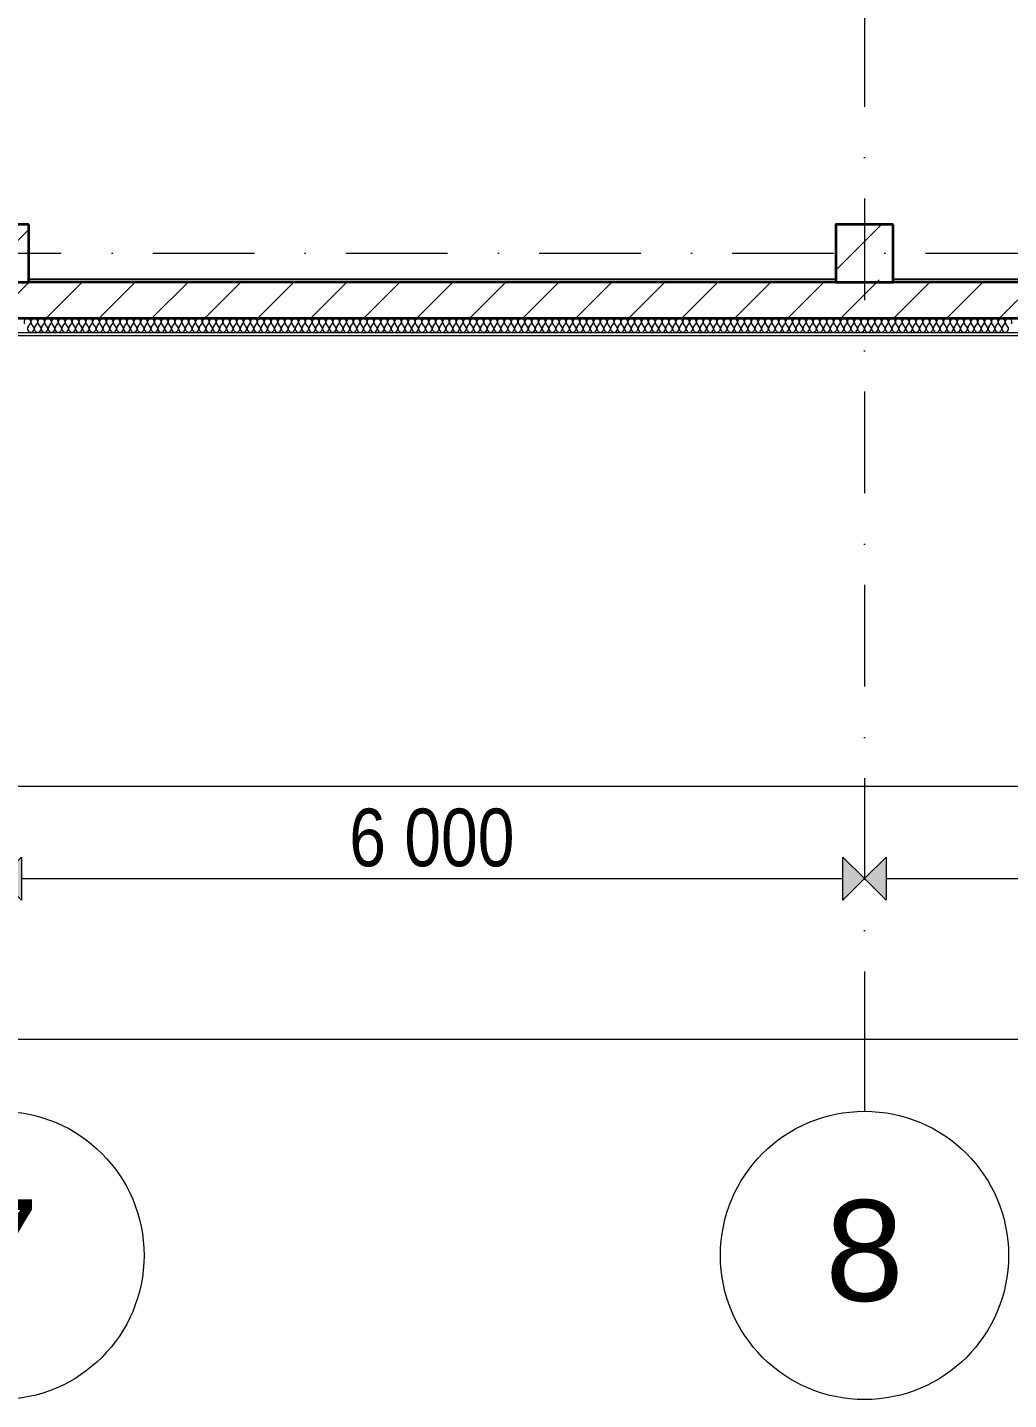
# Model space of a CAD drawing. Header units: millimetres. Extents: x -34838 to 729576, y -214038 to 121482.
# Drawn here: x 554632 to 561442, y -105690 to -96171 of the extents above; entities that cross this region are included whole.
import ezdxf
from ezdxf.enums import TextEntityAlignment as Align

# ---------------------------------------------------------------- set-up
doc = ezdxf.new("R2010")
doc.units = ezdxf.units.MM
doc.header["$MEASUREMENT"] = 0
doc.linetypes.add('Штрихпунктирная', pattern=[1340.555525, 705.555534, -352.777767, 0, -282.222223])
for name, color, linetype, lineweight in [('0_Ном._пера__1', 7, 'Continuous', 13), ('А _ ОСІ КООРДИНАЦІЙНІ.3D_Ном._пера__105', 7, 'Continuous', 13), ('А _ ОСІ КООРДИНАЦІЙНІ.3D_Ном._пера__25', 7, 'Continuous', 0), ('АБ _ 0 _ СТІНИ _ НАВІСНІ .3D_Ном._пера__171', 7, 'Continuous', 13), ('АБ _ 0 _ СТІНИ _ НАВІСНІ .3D_Ном._пера__27', 7, 'Continuous', 35), ('АБ _ 0 _ СТІНИ _ НАВІСНІ .3D_Ном._пера__67', 7, 'Continuous', 15), ('АБ _ 0 _ СТІНИ _ НАВІСНІ .3D_Ном._пера__87', 7, 'Continuous', 13), ('АБ _ 1 _ КОЛОНИ _ КБ.3D_Ном._пера__28', 7, 'Continuous', 35)]:
    doc.layers.add(name, color=color, linetype=linetype, lineweight=lineweight)
for name, color, linetype in [('А _ ОСІ КООРДИНАЦІЙНІ.3D', 7, 'Continuous'), ('АБ _ 0 _ СТІНИ _ НАВІСНІ .3D', 7, 'Continuous'), ('АБ _ 1 _ КОЛОНИ _ КБ.3D', 7, 'Continuous'), ('АП _ ТЕП _ ЗОНИ ПРИМІЩЕНЬ .3D', 7, 'Continuous')]:
    doc.layers.add(name, color=color, linetype=linetype)
doc.styles.add('СГЕНЕРИР_СТИЛЬ_1', font='Arial.ttf')
doc.styles.add('СГЕНЕРИР_СТИЛЬ_5', font='Arial Narrow.ttf')
doc.dimstyles.new('СГЕНЕРИР_СТИЛЬ__7', dxfattribs={"dimtxt": 400, "dimasz": 285, "dimexe": 0.18, "dimexo": 0.0625, "dimgap": 0.09, "dimtad": 1, "dimtih": 1, "dimtoh": 1, "dimdec": 0, "dimzin": 0, "dimdsep": 46, "dimtxsty": 'СГЕНЕРИР_СТИЛЬ_5', "dimblk": 'ARROWHEAD_10', "dimblk1": 'ARROWHEAD_10', "dimblk2": 'ARROWHEAD_10', "dimcen": 0.09, "dimse1": 1, "dimse2": 1, "dimclrd": 7, "dimclre": 7, "dimclrt": 7, "dimazin": 0, "dimtfac": 1, "dimtdec": 4, "dimtmove": 0, "dimatfit": 3, "dimfxl": 1, "dimtolj": 1, "dimtzin": 0, "dimarcsym": 0})
doc.dimstyles.new('СГЕНЕРИР_СТИЛЬ__8', dxfattribs={"dimtxt": 400, "dimasz": 285, "dimexe": 0.18, "dimexo": 0.0625, "dimgap": 0.09, "dimtad": 1, "dimtih": 1, "dimtoh": 1, "dimdec": 0, "dimzin": 0, "dimdsep": 46, "dimtxsty": 'СГЕНЕРИР_СТИЛЬ_5', "dimblk": 'ARROWHEAD_10', "dimblk1": 'ARROWHEAD_10', "dimblk2": 'ARROWHEAD_10', "dimcen": 0.09, "dimse1": 1, "dimse2": 1, "dimclrd": 7, "dimclre": 7, "dimclrt": 7, "dimazin": 0, "dimtfac": 1, "dimtdec": 4, "dimtmove": 2, "dimatfit": 3, "dimfxl": 1, "dimtolj": 1, "dimtzin": 0, "dimarcsym": 0})
pattern_1 = [(45, (518441.76, -97737.7), (-367.6955, 367.6955), []), (45, (518257.9, -97553.85), (-367.6955, 367.6955), [390, -130, 0, -130])]

# ---------------------------------------------------------------- blocks, each defined once
blk = doc.blocks.new('*X344', base_point=(518441.8, -97737.7))
at = {"layer": 'АБ _ 0 _ СТІНИ _ НАВІСНІ .3D_Ном._пера__171', "color": 7, "linetype": 'Continuous', "lineweight": 13}
for p, q in [((554637, -98247.2), (554651.3, -98228.2)), ((554675.1, -98247.2), (554660.8, -98228.2)), ((554684.6, -98247.2), (554698.9, -98228.2)), ((554722.7, -98247.2), (554708.4, -98228.2)), ((554732.2, -98247.2), (554746.5, -98228.2)), ((554770.3, -98247.2), (554756, -98228.2)), ((554779.9, -98247.2), (554794.1, -98228.2)), ((554818, -98247.2), (554803.7, -98228.2)), ((554827.5, -98247.2), (554841.8, -98228.2)), ((554865.6, -98247.2), (554851.3, -98228.2)), ((554875.1, -98247.2), (554889.4, -98228.2)), ((554913.2, -98247.2), (554898.9, -98228.2)), ((554922.7, -98247.2), (554937, -98228.2)), ((554960.8, -98247.2), (554946.5, -98228.2)), ((554970.3, -98247.2), (554984.6, -98228.2)), ((555008.4, -98247.2), (554994.1, -98228.2)), ((555018, -98247.2), (555032.2, -98228.2)), ((555056, -98247.2), (555041.8, -98228.2)), ((555065.6, -98247.2), (555079.9, -98228.2)), ((555103.7, -98247.2), (555089.4, -98228.2)), ((555113.2, -98247.2), (555127.5, -98228.2)), ((555151.3, -98247.2), (555137, -98228.2)), ((555160.8, -98247.2), (555175.1, -98228.2)), ((555198.9, -98247.2), (555184.6, -98228.2)), ((555208.4, -98247.2), (555222.7, -98228.2)), ((555246.5, -98247.2), (555232.2, -98228.2)), ((555256, -98247.2), (555270.3, -98228.2)), ((555294.1, -98247.2), (555279.9, -98228.2)), ((555303.7, -98247.2), (555318, -98228.2)), ((555341.8, -98247.2), (555327.5, -98228.2)), ((555351.3, -98247.2), (555365.6, -98228.2)), ((555389.4, -98247.2), (555375.1, -98228.2)), ((555398.9, -98247.2), (555413.2, -98228.2)), ((555437, -98247.2), (555422.7, -98228.2)), ((555446.5, -98247.2), (555460.8, -98228.2)), ((555484.6, -98247.2), (555470.3, -98228.2)), ((555494.1, -98247.2), (555508.4, -98228.2)), ((555532.2, -98247.2), (555518, -98228.2)), ((555541.8, -98247.2), (555556, -98228.2)), ((555579.9, -98247.2), (555565.6, -98228.2)), ((555589.4, -98247.2), (555603.7, -98228.2)), ((555627.5, -98247.2), (555613.2, -98228.2)), ((555637, -98247.2), (555651.3, -98228.2)), ((555675.1, -98247.2), (555660.8, -98228.2)), ((555684.6, -98247.2), (555698.9, -98228.2)), ((555722.7, -98247.2), (555708.4, -98228.2)), ((555732.2, -98247.2), (555746.5, -98228.2)), ((555770.3, -98247.2), (555756, -98228.2)), ((555779.9, -98247.2), (555794.1, -98228.2)), ((555818, -98247.2), (555803.7, -98228.2)), ((555827.5, -98247.2), (555841.8, -98228.2)), ((555865.6, -98247.2), (555851.3, -98228.2)), ((555875.1, -98247.2), (555889.4, -98228.2)), ((555913.2, -98247.2), (555898.9, -98228.2)), ((555922.7, -98247.2), (555937, -98228.2)), ((555960.8, -98247.2), (555946.5, -98228.2)), ((555970.3, -98247.2), (555984.6, -98228.2)), ((556008.4, -98247.2), (555994.1, -98228.2)), ((556018, -98247.2), (556032.2, -98228.2)), ((556056, -98247.2), (556041.8, -98228.2)), ((556065.6, -98247.2), (556079.9, -98228.2)), ((556103.7, -98247.2), (556089.4, -98228.2)), ((556113.2, -98247.2), (556127.5, -98228.2)), ((556151.3, -98247.2), (556137, -98228.2)), ((556160.8, -98247.2), (556175.1, -98228.2)), ((556198.9, -98247.2), (556184.6, -98228.2)), ((556208.4, -98247.2), (556222.7, -98228.2)), ((556246.5, -98247.2), (556232.2, -98228.2)), ((556256, -98247.2), (556270.3, -98228.2)), ((556294.1, -98247.2), (556279.9, -98228.2)), ((556303.7, -98247.2), (556318, -98228.2)), ((556341.8, -98247.2), (556327.5, -98228.2)), ((556351.3, -98247.2), (556365.6, -98228.2)), ((556389.4, -98247.2), (556375.1, -98228.2)), ((556398.9, -98247.2), (556413.2, -98228.2)), ((556437, -98247.2), (556422.7, -98228.2)), ((556446.5, -98247.2), (556460.8, -98228.2)), ((556484.6, -98247.2), (556470.3, -98228.2)), ((556494.1, -98247.2), (556508.4, -98228.2)), ((556532.2, -98247.2), (556518, -98228.2)), ((556541.8, -98247.2), (556556, -98228.2)), ((556579.9, -98247.2), (556565.6, -98228.2)), ((556589.4, -98247.2), (556603.7, -98228.2)), ((556627.5, -98247.2), (556613.2, -98228.2)), ((556637, -98247.2), (556651.3, -98228.2)), ((556675.1, -98247.2), (556660.8, -98228.2)), ((556684.6, -98247.2), (556698.9, -98228.2)), ((556722.7, -98247.2), (556708.4, -98228.2)), ((556732.2, -98247.2), (556746.5, -98228.2)), ((556770.3, -98247.2), (556756, -98228.2)), ((556779.9, -98247.2), (556794.1, -98228.2)), ((556818, -98247.2), (556803.7, -98228.2)), ((556827.5, -98247.2), (556841.8, -98228.2)), ((556865.6, -98247.2), (556851.3, -98228.2)), ((556875.1, -98247.2), (556889.4, -98228.2)), ((556913.2, -98247.2), (556898.9, -98228.2)), ((556922.7, -98247.2), (556937, -98228.2)), ((556960.8, -98247.2), (556946.5, -98228.2)), ((556970.3, -98247.2), (556984.6, -98228.2)), ((557008.4, -98247.2), (556994.1, -98228.2)), ((557018, -98247.2), (557032.2, -98228.2)), ((557056, -98247.2), (557041.8, -98228.2)), ((557065.6, -98247.2), (557079.9, -98228.2)), ((557103.7, -98247.2), (557089.4, -98228.2)), ((557113.2, -98247.2), (557127.5, -98228.2)), ((557151.3, -98247.2), (557137, -98228.2)), ((557160.8, -98247.2), (557175.1, -98228.2)), ((557198.9, -98247.2), (557184.6, -98228.2)), ((557208.4, -98247.2), (557222.7, -98228.2)), ((557246.5, -98247.2), (557232.2, -98228.2)), ((557256, -98247.2), (557270.3, -98228.2)), ((557294.1, -98247.2), (557279.9, -98228.2)), ((557303.7, -98247.2), (557318, -98228.2)), ((557341.8, -98247.2), (557327.5, -98228.2)), ((557351.3, -98247.2), (557365.6, -98228.2)), ((557389.4, -98247.2), (557375.1, -98228.2)), ((557398.9, -98247.2), (557413.2, -98228.2)), ((557437, -98247.2), (557422.7, -98228.2)), ((557446.5, -98247.2), (557460.8, -98228.2)), ((557484.6, -98247.2), (557470.3, -98228.2)), ((557494.1, -98247.2), (557508.4, -98228.2)), ((557532.2, -98247.2), (557518, -98228.2)), ((557541.8, -98247.2), (557556, -98228.2)), ((557579.9, -98247.2), (557565.6, -98228.2)), ((557589.4, -98247.2), (557603.7, -98228.2)), ((557627.5, -98247.2), (557613.2, -98228.2)), ((557637, -98247.2), (557651.3, -98228.2)), ((557675.1, -98247.2), (557660.8, -98228.2)), ((557684.6, -98247.2), (557698.9, -98228.2)), ((557722.7, -98247.2), (557708.4, -98228.2)), ((557732.2, -98247.2), (557746.5, -98228.2)), ((557770.3, -98247.2), (557756, -98228.2)), ((557779.9, -98247.2), (557794.1, -98228.2)), ((557818, -98247.2), (557803.7, -98228.2)), ((557827.5, -98247.2), (557841.8, -98228.2)), ((557865.6, -98247.2), (557851.3, -98228.2)), ((557875.1, -98247.2), (557889.4, -98228.2)), ((557913.2, -98247.2), (557898.9, -98228.2)), ((557922.7, -98247.2), (557937, -98228.2)), ((557960.8, -98247.2), (557946.5, -98228.2)), ((557970.3, -98247.2), (557984.6, -98228.2)), ((558008.4, -98247.2), (557994.1, -98228.2)), ((558018, -98247.2), (558032.2, -98228.2)), ((558056, -98247.2), (558041.8, -98228.2)), ((558065.6, -98247.2), (558079.9, -98228.2)), ((558103.7, -98247.2), (558089.4, -98228.2)), ((558113.2, -98247.2), (558127.5, -98228.2)), ((558151.3, -98247.2), (558137, -98228.2)), ((558160.8, -98247.2), (558175.1, -98228.2)), ((558198.9, -98247.2), (558184.6, -98228.2)), ((558208.4, -98247.2), (558222.7, -98228.2)), ((558246.5, -98247.2), (558232.2, -98228.2)), ((558256, -98247.2), (558270.3, -98228.2)), ((558294.1, -98247.2), (558279.9, -98228.2)), ((558303.7, -98247.2), (558318, -98228.2)), ((558341.8, -98247.2), (558327.5, -98228.2)), ((558351.3, -98247.2), (558365.6, -98228.2)), ((558389.4, -98247.2), (558375.1, -98228.2)), ((558398.9, -98247.2), (558413.2, -98228.2)), ((558437, -98247.2), (558422.7, -98228.2)), ((558446.5, -98247.2), (558460.8, -98228.2)), ((558484.6, -98247.2), (558470.3, -98228.2)), ((558494.1, -98247.2), (558508.4, -98228.2)), ((558532.2, -98247.2), (558518, -98228.2)), ((558541.8, -98247.2), (558556, -98228.2)), ((558579.9, -98247.2), (558565.6, -98228.2)), ((558589.4, -98247.2), (558603.7, -98228.2)), ((558627.5, -98247.2), (558613.2, -98228.2)), ((558637, -98247.2), (558651.3, -98228.2)), ((558675.1, -98247.2), (558660.8, -98228.2)), ((558684.6, -98247.2), (558698.9, -98228.2)), ((558722.7, -98247.2), (558708.4, -98228.2)), ((558732.2, -98247.2), (558746.5, -98228.2)), ((558770.3, -98247.2), (558756, -98228.2)), ((558779.9, -98247.2), (558794.1, -98228.2)), ((558818, -98247.2), (558803.7, -98228.2)), ((558827.5, -98247.2), (558841.8, -98228.2)), ((558865.6, -98247.2), (558851.3, -98228.2)), ((558875.1, -98247.2), (558889.4, -98228.2)), ((558913.2, -98247.2), (558898.9, -98228.2)), ((558922.7, -98247.2), (558937, -98228.2)), ((558960.8, -98247.2), (558946.5, -98228.2)), ((558970.3, -98247.2), (558984.6, -98228.2)), ((559008.4, -98247.2), (558994.1, -98228.2)), ((559018, -98247.2), (559032.2, -98228.2)), ((559056, -98247.2), (559041.8, -98228.2)), ((559065.6, -98247.2), (559079.9, -98228.2)), ((559103.7, -98247.2), (559089.4, -98228.2)), ((559113.2, -98247.2), (559127.5, -98228.2)), ((559151.3, -98247.2), (559137, -98228.2)), ((559160.8, -98247.2), (559175.1, -98228.2)), ((559198.9, -98247.2), (559184.6, -98228.2)), ((559208.4, -98247.2), (559222.7, -98228.2)), ((559246.5, -98247.2), (559232.2, -98228.2)), ((559256, -98247.2), (559270.3, -98228.2)), ((559294.1, -98247.2), (559279.9, -98228.2)), ((559303.7, -98247.2), (559318, -98228.2)), ((559341.8, -98247.2), (559327.5, -98228.2)), ((559351.3, -98247.2), (559365.6, -98228.2)), ((559389.4, -98247.2), (559375.1, -98228.2)), ((559398.9, -98247.2), (559413.2, -98228.2)), ((559437, -98247.2), (559422.7, -98228.2)), ((559446.5, -98247.2), (559460.8, -98228.2)), ((559484.6, -98247.2), (559470.3, -98228.2)), ((559494.1, -98247.2), (559508.4, -98228.2)), ((559532.2, -98247.2), (559518, -98228.2)), ((559541.8, -98247.2), (559556, -98228.2)), ((559579.9, -98247.2), (559565.6, -98228.2)), ((559589.4, -98247.2), (559603.7, -98228.2)), ((559627.5, -98247.2), (559613.2, -98228.2)), ((559637, -98247.2), (559651.3, -98228.2)), ((559675.1, -98247.2), (559660.8, -98228.2)), ((559684.6, -98247.2), (559698.9, -98228.2)), ((559722.7, -98247.2), (559708.4, -98228.2)), ((559732.2, -98247.2), (559746.5, -98228.2)), ((559770.3, -98247.2), (559756, -98228.2)), ((559779.9, -98247.2), (559794.1, -98228.2)), ((559818, -98247.2), (559803.7, -98228.2)), ((559827.5, -98247.2), (559841.8, -98228.2)), ((559865.6, -98247.2), (559851.3, -98228.2)), ((559875.1, -98247.2), (559889.4, -98228.2)), ((559913.2, -98247.2), (559898.9, -98228.2)), ((559922.7, -98247.2), (559937, -98228.2)), ((559960.8, -98247.2), (559946.5, -98228.2)), ((559970.3, -98247.2), (559984.6, -98228.2)), ((560008.4, -98247.2), (559994.1, -98228.2)), ((560018, -98247.2), (560032.2, -98228.2)), ((560056, -98247.2), (560041.8, -98228.2)), ((560065.6, -98247.2), (560079.9, -98228.2)), ((560103.7, -98247.2), (560089.4, -98228.2)), ((560113.2, -98247.2), (560127.5, -98228.2)), ((560151.3, -98247.2), (560137, -98228.2)), ((560160.8, -98247.2), (560175.1, -98228.2)), ((560198.9, -98247.2), (560184.6, -98228.2)), ((560208.4, -98247.2), (560222.7, -98228.2)), ((560246.5, -98247.2), (560232.2, -98228.2)), ((560256, -98247.2), (560270.3, -98228.2)), ((560294.1, -98247.2), (560279.9, -98228.2)), ((560303.7, -98247.2), (560318, -98228.2)), ((560341.8, -98247.2), (560327.5, -98228.2)), ((560351.3, -98247.2), (560365.6, -98228.2)), ((560389.4, -98247.2), (560375.1, -98228.2)), ((560398.9, -98247.2), (560413.2, -98228.2)), ((560437, -98247.2), (560422.7, -98228.2)), ((560446.5, -98247.2), (560460.8, -98228.2)), ((560484.6, -98247.2), (560470.3, -98228.2)), ((560494.1, -98247.2), (560508.4, -98228.2)), ((560532.2, -98247.2), (560518, -98228.2)), ((560541.8, -98247.2), (560556, -98228.2)), ((560579.9, -98247.2), (560565.6, -98228.2)), ((560589.4, -98247.2), (560603.7, -98228.2)), ((560627.5, -98247.2), (560613.2, -98228.2)), ((560637, -98247.2), (560651.3, -98228.2)), ((560675.1, -98247.2), (560660.8, -98228.2)), ((560684.6, -98247.2), (560698.9, -98228.2)), ((560722.7, -98247.2), (560708.4, -98228.2)), ((560732.2, -98247.2), (560746.5, -98228.2)), ((560770.3, -98247.2), (560756, -98228.2)), ((560779.9, -98247.2), (560794.1, -98228.2)), ((560818, -98247.2), (560803.7, -98228.2)), ((560827.5, -98247.2), (560841.8, -98228.2)), ((560865.6, -98247.2), (560851.3, -98228.2)), ((560875.1, -98247.2), (560889.4, -98228.2)), ((560913.2, -98247.2), (560898.9, -98228.2)), ((560922.7, -98247.2), (560937, -98228.2)), ((560960.8, -98247.2), (560946.5, -98228.2)), ((560970.3, -98247.2), (560984.6, -98228.2)), ((561008.4, -98247.2), (560994.1, -98228.2)), ((561018, -98247.2), (561032.2, -98228.2)), ((561056, -98247.2), (561041.8, -98228.2)), ((561065.6, -98247.2), (561079.9, -98228.2)), ((561103.7, -98247.2), (561089.4, -98228.2)), ((561113.2, -98247.2), (561127.5, -98228.2)), ((561151.3, -98247.2), (561137, -98228.2)), ((561160.8, -98247.2), (561175.1, -98228.2)), ((561198.9, -98247.2), (561184.6, -98228.2)), ((561208.4, -98247.2), (561222.7, -98228.2)), ((561246.5, -98247.2), (561232.2, -98228.2)), ((561256, -98247.2), (561270.3, -98228.2)), ((561294.1, -98247.2), (561279.9, -98228.2)), ((561303.7, -98247.2), (561318, -98228.2)), ((561341.8, -98247.2), (561327.5, -98228.2)), ((561351.3, -98247.2), (561365.6, -98228.2)), ((561389.4, -98247.2), (561375.1, -98228.2)), ((561398.9, -98247.2), (561413.2, -98228.2)), ((561437, -98247.2), (561422.7, -98228.2))]:
    blk.add_line(p, q, dxfattribs=at)
for centre, start, end in [((554632.2, -98213.9), 90, 216.8699), ((554632.2, -98213.9), 323.1301, 90), ((554679.9, -98213.9), 90, 216.8699), ((554679.9, -98213.9), 323.1301, 90), ((554727.5, -98213.9), 90, 216.8699), ((554727.5, -98213.9), 323.1301, 90), ((554775.1, -98213.9), 90, 216.8699), ((554775.1, -98213.9), 323.1301, 90), ((554822.7, -98213.9), 90, 216.8699), ((554822.7, -98213.9), 323.1301, 90), ((554870.3, -98213.9), 90, 216.8699), ((554870.3, -98213.9), 323.1301, 90), ((554918, -98213.9), 90, 216.8699), ((554918, -98213.9), 323.1301, 90), ((554965.6, -98213.9), 90, 216.8699), ((554965.6, -98213.9), 323.1301, 90), ((555013.2, -98213.9), 90, 216.8699), ((555013.2, -98213.9), 323.1301, 90), ((555060.8, -98213.9), 90, 216.8699), ((555060.8, -98213.9), 323.1301, 90), ((555108.4, -98213.9), 90, 216.8699), ((555108.4, -98213.9), 323.1301, 90), ((555156, -98213.9), 90, 216.8699), ((555156, -98213.9), 323.1301, 90), ((555203.7, -98213.9), 90, 216.8699), ((555203.7, -98213.9), 323.1301, 90), ((555251.3, -98213.9), 90, 216.8699), ((555251.3, -98213.9), 323.1301, 90), ((555298.9, -98213.9), 90, 216.8699), ((555298.9, -98213.9), 323.1301, 90), ((555346.5, -98213.9), 90, 216.8699), ((555346.5, -98213.9), 323.1301, 90), ((555394.1, -98213.9), 90, 216.8699), ((555394.1, -98213.9), 323.1301, 90), ((555441.8, -98213.9), 90, 216.8699), ((555441.8, -98213.9), 323.1301, 90), ((555489.4, -98213.9), 90, 216.8699), ((555489.4, -98213.9), 323.1301, 90), ((555537, -98213.9), 90, 216.8699), ((555537, -98213.9), 323.1301, 90), ((555584.6, -98213.9), 90, 216.8699), ((555584.6, -98213.9), 323.1301, 90), ((555632.2, -98213.9), 90, 216.8699), ((555632.2, -98213.9), 323.1301, 90), ((555679.9, -98213.9), 90, 216.8699), ((555679.9, -98213.9), 323.1301, 90), ((555727.5, -98213.9), 90, 216.8699), ((555727.5, -98213.9), 323.1301, 90), ((555775.1, -98213.9), 90, 216.8699), ((555775.1, -98213.9), 323.1301, 90), ((555822.7, -98213.9), 90, 216.8699), ((555822.7, -98213.9), 323.1301, 90), ((555870.3, -98213.9), 90, 216.8699), ((555870.3, -98213.9), 323.1301, 90), ((555918, -98213.9), 90, 216.8699), ((555918, -98213.9), 323.1301, 90), ((555965.6, -98213.9), 90, 216.8699), ((555965.6, -98213.9), 323.1301, 90), ((556013.2, -98213.9), 90, 216.8699), ((556013.2, -98213.9), 323.1301, 90), ((556060.8, -98213.9), 90, 216.8699), ((556060.8, -98213.9), 323.1301, 90), ((556108.4, -98213.9), 90, 216.8699), ((556108.4, -98213.9), 323.1301, 90), ((556156, -98213.9), 90, 216.8699), ((556156, -98213.9), 323.1301, 90), ((556203.7, -98213.9), 90, 216.8699), ((556203.7, -98213.9), 323.1301, 90), ((556251.3, -98213.9), 90, 216.8699), ((556251.3, -98213.9), 323.1301, 90), ((556298.9, -98213.9), 90, 216.8699), ((556298.9, -98213.9), 323.1301, 90), ((556346.5, -98213.9), 90, 216.8699), ((556346.5, -98213.9), 323.1301, 90), ((556394.1, -98213.9), 90, 216.8699), ((556394.1, -98213.9), 323.1301, 90), ((556441.8, -98213.9), 90, 216.8699), ((556441.8, -98213.9), 323.1301, 90), ((556489.4, -98213.9), 90, 216.8699), ((556489.4, -98213.9), 323.1301, 90), ((556537, -98213.9), 90, 216.8699), ((556537, -98213.9), 323.1301, 90), ((556584.6, -98213.9), 90, 216.8699), ((556584.6, -98213.9), 323.1301, 90), ((556632.2, -98213.9), 90, 216.8699), ((556632.2, -98213.9), 323.1301, 90), ((556679.9, -98213.9), 90, 216.8699), ((556679.9, -98213.9), 323.1301, 90), ((556727.5, -98213.9), 90, 216.8699), ((556727.5, -98213.9), 323.1301, 90), ((556775.1, -98213.9), 90, 216.8699), ((556775.1, -98213.9), 323.1301, 90), ((556822.7, -98213.9), 90, 216.8699), ((556822.7, -98213.9), 323.1301, 90), ((556870.3, -98213.9), 90, 216.8699), ((556870.3, -98213.9), 323.1301, 90), ((556918, -98213.9), 90, 216.8699), ((556918, -98213.9), 323.1301, 90), ((556965.6, -98213.9), 90, 216.8699), ((556965.6, -98213.9), 323.1301, 90), ((557013.2, -98213.9), 90, 216.8699), ((557013.2, -98213.9), 323.1301, 90), ((557060.8, -98213.9), 90, 216.8699), ((557060.8, -98213.9), 323.1301, 90), ((557108.4, -98213.9), 90, 216.8699), ((557108.4, -98213.9), 323.1301, 90), ((557156, -98213.9), 90, 216.8699), ((557156, -98213.9), 323.1301, 90), ((557203.7, -98213.9), 90, 216.8699), ((557203.7, -98213.9), 323.1301, 90), ((557251.3, -98213.9), 90, 216.8699), ((557251.3, -98213.9), 323.1301, 90), ((557298.9, -98213.9), 90, 216.8699), ((557298.9, -98213.9), 323.1301, 90), ((557346.5, -98213.9), 90, 216.8699), ((557346.5, -98213.9), 323.1301, 90), ((557394.1, -98213.9), 90, 216.8699), ((557394.1, -98213.9), 323.1301, 90), ((557441.8, -98213.9), 90, 216.8699), ((557441.8, -98213.9), 323.1301, 90), ((557489.4, -98213.9), 90, 216.8699), ((557489.4, -98213.9), 323.1301, 90), ((557537, -98213.9), 90, 216.8699), ((557537, -98213.9), 323.1301, 90), ((557584.6, -98213.9), 90, 216.8699), ((557584.6, -98213.9), 323.1301, 90), ((557632.2, -98213.9), 90, 216.8699), ((557632.2, -98213.9), 323.1301, 90), ((557679.9, -98213.9), 90, 216.8699), ((557679.9, -98213.9), 323.1301, 90), ((557727.5, -98213.9), 90, 216.8699), ((557727.5, -98213.9), 323.1301, 90), ((557775.1, -98213.9), 90, 216.8699), ((557775.1, -98213.9), 323.1301, 90), ((557822.7, -98213.9), 90, 216.8699), ((557822.7, -98213.9), 323.1301, 90), ((557870.3, -98213.9), 90, 216.8699), ((557870.3, -98213.9), 323.1301, 90), ((557918, -98213.9), 90, 216.8699), ((557918, -98213.9), 323.1301, 90), ((557965.6, -98213.9), 90, 216.8699), ((557965.6, -98213.9), 323.1301, 90), ((558013.2, -98213.9), 90, 216.8699), ((558013.2, -98213.9), 323.1301, 90), ((558060.8, -98213.9), 90, 216.8699), ((558060.8, -98213.9), 323.1301, 90), ((558108.4, -98213.9), 90, 216.8699), ((558108.4, -98213.9), 323.1301, 90), ((558156, -98213.9), 90, 216.8699), ((558156, -98213.9), 323.1301, 90), ((558203.7, -98213.9), 90, 216.8699), ((558203.7, -98213.9), 323.1301, 90), ((558251.3, -98213.9), 90, 216.8699), ((558251.3, -98213.9), 323.1301, 90), ((558298.9, -98213.9), 90, 216.8699), ((558298.9, -98213.9), 323.1301, 90), ((558346.5, -98213.9), 90, 216.8699), ((558346.5, -98213.9), 323.1301, 90), ((558394.1, -98213.9), 90, 216.8699), ((558394.1, -98213.9), 323.1301, 90), ((558441.8, -98213.9), 90, 216.8699), ((558441.8, -98213.9), 323.1301, 90), ((558489.4, -98213.9), 90, 216.8699), ((558489.4, -98213.9), 323.1301, 90), ((558537, -98213.9), 90, 216.8699), ((558537, -98213.9), 323.1301, 90), ((558584.6, -98213.9), 90, 216.8699), ((558584.6, -98213.9), 323.1301, 90), ((558632.2, -98213.9), 90, 216.8699), ((558632.2, -98213.9), 323.1301, 90), ((558679.9, -98213.9), 90, 216.8699), ((558679.9, -98213.9), 323.1301, 90), ((558727.5, -98213.9), 90, 216.8699), ((558727.5, -98213.9), 323.1301, 90), ((558775.1, -98213.9), 90, 216.8699), ((558775.1, -98213.9), 323.1301, 90), ((558822.7, -98213.9), 90, 216.8699), ((558822.7, -98213.9), 323.1301, 90), ((558870.3, -98213.9), 90, 216.8699), ((558870.3, -98213.9), 323.1301, 90), ((558918, -98213.9), 90, 216.8699), ((558918, -98213.9), 323.1301, 90), ((558965.6, -98213.9), 90, 216.8699), ((558965.6, -98213.9), 323.1301, 90), ((559013.2, -98213.9), 90, 216.8699), ((559013.2, -98213.9), 323.1301, 90), ((559060.8, -98213.9), 90, 216.8699), ((559060.8, -98213.9), 323.1301, 90), ((559108.4, -98213.9), 90, 216.8699), ((559108.4, -98213.9), 323.1301, 90), ((559156, -98213.9), 90, 216.8699), ((559156, -98213.9), 323.1301, 90), ((559203.7, -98213.9), 90, 216.8699), ((559203.7, -98213.9), 323.1301, 90), ((559251.3, -98213.9), 90, 216.8699), ((559251.3, -98213.9), 323.1301, 90), ((559298.9, -98213.9), 90, 216.8699), ((559298.9, -98213.9), 323.1301, 90), ((559346.5, -98213.9), 90, 216.8699), ((559346.5, -98213.9), 323.1301, 90), ((559394.1, -98213.9), 90, 216.8699), ((559394.1, -98213.9), 323.1301, 90), ((559441.8, -98213.9), 90, 216.8699), ((559441.8, -98213.9), 323.1301, 90), ((559489.4, -98213.9), 90, 216.8699), ((559489.4, -98213.9), 323.1301, 90), ((559537, -98213.9), 90, 216.8699), ((559537, -98213.9), 323.1301, 90), ((559584.6, -98213.9), 90, 216.8699), ((559584.6, -98213.9), 323.1301, 90), ((559632.2, -98213.9), 90, 216.8699), ((559632.2, -98213.9), 323.1301, 90), ((559679.9, -98213.9), 90, 216.8699), ((559679.9, -98213.9), 323.1301, 90), ((559727.5, -98213.9), 90, 216.8699), ((559727.5, -98213.9), 323.1301, 90), ((559775.1, -98213.9), 90, 216.8699), ((559775.1, -98213.9), 323.1301, 90), ((559822.7, -98213.9), 90, 216.8699), ((559822.7, -98213.9), 323.1301, 90), ((559870.3, -98213.9), 90, 216.8699), ((559870.3, -98213.9), 323.1301, 90), ((559918, -98213.9), 90, 216.8699), ((559918, -98213.9), 323.1301, 90), ((559965.6, -98213.9), 90, 216.8699), ((559965.6, -98213.9), 323.1301, 90), ((560013.2, -98213.9), 90, 216.8699), ((560013.2, -98213.9), 323.1301, 90), ((560060.8, -98213.9), 90, 216.8699), ((560060.8, -98213.9), 323.1301, 90), ((560108.4, -98213.9), 90, 216.8699), ((560108.4, -98213.9), 323.1301, 90), ((560156, -98213.9), 90, 216.8699), ((560156, -98213.9), 323.1301, 90), ((560203.7, -98213.9), 90, 216.8699), ((560203.7, -98213.9), 323.1301, 90), ((560251.3, -98213.9), 90, 216.8699), ((560251.3, -98213.9), 323.1301, 90), ((560298.9, -98213.9), 90, 216.8699), ((560298.9, -98213.9), 323.1301, 90), ((560346.5, -98213.9), 90, 216.8699), ((560346.5, -98213.9), 323.1301, 90), ((560394.1, -98213.9), 90, 216.8699), ((560394.1, -98213.9), 323.1301, 90), ((560441.8, -98213.9), 90, 216.8699), ((560441.8, -98213.9), 323.1301, 90), ((560489.4, -98213.9), 90, 216.8699), ((560489.4, -98213.9), 323.1301, 90), ((560537, -98213.9), 90, 216.8699), ((560537, -98213.9), 323.1301, 90), ((560584.6, -98213.9), 90, 216.8699), ((560584.6, -98213.9), 323.1301, 90), ((560632.2, -98213.9), 90, 216.8699), ((560632.2, -98213.9), 323.1301, 90), ((560679.9, -98213.9), 90, 216.8699), ((560679.9, -98213.9), 323.1301, 90), ((560727.5, -98213.9), 90, 216.8699), ((560727.5, -98213.9), 323.1301, 90), ((560775.1, -98213.9), 90, 216.8699), ((560775.1, -98213.9), 323.1301, 90), ((560822.7, -98213.9), 90, 216.8699), ((560822.7, -98213.9), 323.1301, 90), ((560870.3, -98213.9), 90, 216.8699), ((560870.3, -98213.9), 323.1301, 90), ((560918, -98213.9), 90, 216.8699), ((560918, -98213.9), 323.1301, 90), ((560965.6, -98213.9), 90, 216.8699), ((560965.6, -98213.9), 323.1301, 90), ((561013.2, -98213.9), 90, 216.8699), ((561013.2, -98213.9), 323.1301, 90), ((561060.8, -98213.9), 90, 216.8699), ((561060.8, -98213.9), 323.1301, 90), ((561108.4, -98213.9), 90, 216.8699), ((561108.4, -98213.9), 323.1301, 90), ((561156, -98213.9), 90, 216.8699), ((561156, -98213.9), 323.1301, 90), ((561203.7, -98213.9), 90, 216.8699), ((561203.7, -98213.9), 323.1301, 90), ((561251.3, -98213.9), 90, 216.8699), ((561251.3, -98213.9), 323.1301, 90), ((561298.9, -98213.9), 90, 216.8699), ((561298.9, -98213.9), 323.1301, 90), ((561346.5, -98213.9), 90, 216.8699), ((561346.5, -98213.9), 323.1301, 90), ((561394.1, -98213.9), 90, 216.8699), ((561394.1, -98213.9), 323.1301, 90), ((561441.8, -98213.9), 90, 216.8699), ((561441.8, -98213.9), 323.1301, 90), ((554656, -98261.5), 143.1301, 36.8699), ((554703.7, -98261.5), 143.1301, 36.8699), ((554751.3, -98261.5), 143.1301, 36.8699), ((554798.9, -98261.5), 143.1301, 36.8699), ((554846.5, -98261.5), 143.1301, 36.8699), ((554894.1, -98261.5), 143.1301, 36.8699), ((554941.8, -98261.5), 143.1301, 36.8699), ((554989.4, -98261.5), 143.1301, 36.8699), ((555037, -98261.5), 143.1301, 36.8699), ((555084.6, -98261.5), 143.1301, 36.8699), ((555132.2, -98261.5), 143.1301, 36.8699), ((555179.9, -98261.5), 143.1301, 36.8699), ((555227.5, -98261.5), 143.1301, 36.8699), ((555275.1, -98261.5), 143.1301, 36.8699), ((555322.7, -98261.5), 143.1301, 36.8699), ((555370.3, -98261.5), 143.1301, 36.8699), ((555418, -98261.5), 143.1301, 36.8699), ((555465.6, -98261.5), 143.1301, 36.8699), ((555513.2, -98261.5), 143.1301, 36.8699), ((555560.8, -98261.5), 143.1301, 36.8699), ((555608.4, -98261.5), 143.1301, 36.8699), ((555656, -98261.5), 143.1301, 36.8699), ((555703.7, -98261.5), 143.1301, 36.8699), ((555751.3, -98261.5), 143.1301, 36.8699), ((555798.9, -98261.5), 143.1301, 36.8699), ((555846.5, -98261.5), 143.1301, 36.8699), ((555894.1, -98261.5), 143.1301, 36.8699), ((555941.8, -98261.5), 143.1301, 36.8699), ((555989.4, -98261.5), 143.1301, 36.8699), ((556037, -98261.5), 143.1301, 36.8699), ((556084.6, -98261.5), 143.1301, 36.8699), ((556132.2, -98261.5), 143.1301, 36.8699), ((556179.9, -98261.5), 143.1301, 36.8699), ((556227.5, -98261.5), 143.1301, 36.8699), ((556275.1, -98261.5), 143.1301, 36.8699), ((556322.7, -98261.5), 143.1301, 36.8699), ((556370.3, -98261.5), 143.1301, 36.8699), ((556418, -98261.5), 143.1301, 36.8699), ((556465.6, -98261.5), 143.1301, 36.8699), ((556513.2, -98261.5), 143.1301, 36.8699), ((556560.8, -98261.5), 143.1301, 36.8699), ((556608.4, -98261.5), 143.1301, 36.8699), ((556656, -98261.5), 143.1301, 36.8699), ((556703.7, -98261.5), 143.1301, 36.8699), ((556751.3, -98261.5), 143.1301, 36.8699), ((556798.9, -98261.5), 143.1301, 36.8699), ((556846.5, -98261.5), 143.1301, 36.8699), ((556894.1, -98261.5), 143.1301, 36.8699), ((556941.8, -98261.5), 143.1301, 36.8699), ((556989.4, -98261.5), 143.1301, 36.8699), ((557037, -98261.5), 143.1301, 36.8699), ((557084.6, -98261.5), 143.1301, 36.8699), ((557132.2, -98261.5), 143.1301, 36.8699), ((557179.9, -98261.5), 143.1301, 36.8699), ((557227.5, -98261.5), 143.1301, 36.8699), ((557275.1, -98261.5), 143.1301, 36.8699), ((557322.7, -98261.5), 143.1301, 36.8699), ((557370.3, -98261.5), 143.1301, 36.8699), ((557418, -98261.5), 143.1301, 36.8699), ((557465.6, -98261.5), 143.1301, 36.8699), ((557513.2, -98261.5), 143.1301, 36.8699), ((557560.8, -98261.5), 143.1301, 36.8699), ((557608.4, -98261.5), 143.1301, 36.8699), ((557656, -98261.5), 143.1301, 36.8699), ((557703.7, -98261.5), 143.1301, 36.8699), ((557751.3, -98261.5), 143.1301, 36.8699), ((557798.9, -98261.5), 143.1301, 36.8699), ((557846.5, -98261.5), 143.1301, 36.8699), ((557894.1, -98261.5), 143.1301, 36.8699), ((557941.8, -98261.5), 143.1301, 36.8699), ((557989.4, -98261.5), 143.1301, 36.8699), ((558037, -98261.5), 143.1301, 36.8699), ((558084.6, -98261.5), 143.1301, 36.8699), ((558132.2, -98261.5), 143.1301, 36.8699), ((558179.9, -98261.5), 143.1301, 36.8699), ((558227.5, -98261.5), 143.1301, 36.8699), ((558275.1, -98261.5), 143.1301, 36.8699), ((558322.7, -98261.5), 143.1301, 36.8699), ((558370.3, -98261.5), 143.1301, 36.8699), ((558418, -98261.5), 143.1301, 36.8699), ((558465.6, -98261.5), 143.1301, 36.8699), ((558513.2, -98261.5), 143.1301, 36.8699), ((558560.8, -98261.5), 143.1301, 36.8699), ((558608.4, -98261.5), 143.1301, 36.8699), ((558656, -98261.5), 143.1301, 36.8699), ((558703.7, -98261.5), 143.1301, 36.8699), ((558751.3, -98261.5), 143.1301, 36.8699), ((558798.9, -98261.5), 143.1301, 36.8699), ((558846.5, -98261.5), 143.1301, 36.8699), ((558894.1, -98261.5), 143.1301, 36.8699), ((558941.8, -98261.5), 143.1301, 36.8699), ((558989.4, -98261.5), 143.1301, 36.8699), ((559037, -98261.5), 143.1301, 36.8699), ((559084.6, -98261.5), 143.1301, 36.8699), ((559132.2, -98261.5), 143.1301, 36.8699), ((559179.9, -98261.5), 143.1301, 36.8699), ((559227.5, -98261.5), 143.1301, 36.8699), ((559275.1, -98261.5), 143.1301, 36.8699), ((559322.7, -98261.5), 143.1301, 36.8699), ((559370.3, -98261.5), 143.1301, 36.8699), ((559418, -98261.5), 143.1301, 36.8699), ((559465.6, -98261.5), 143.1301, 36.8699), ((559513.2, -98261.5), 143.1301, 36.8699), ((559560.8, -98261.5), 143.1301, 36.8699), ((559608.4, -98261.5), 143.1301, 36.8699), ((559656, -98261.5), 143.1301, 36.8699), ((559703.7, -98261.5), 143.1301, 36.8699), ((559751.3, -98261.5), 143.1301, 36.8699), ((559798.9, -98261.5), 143.1301, 36.8699), ((559846.5, -98261.5), 143.1301, 36.8699), ((559894.1, -98261.5), 143.1301, 36.8699), ((559941.8, -98261.5), 143.1301, 36.8699), ((559989.4, -98261.5), 143.1301, 36.8699), ((560037, -98261.5), 143.1301, 36.8699), ((560084.6, -98261.5), 143.1301, 36.8699), ((560132.2, -98261.5), 143.1301, 36.8699), ((560179.9, -98261.5), 143.1301, 36.8699), ((560227.5, -98261.5), 143.1301, 36.8699), ((560275.1, -98261.5), 143.1301, 36.8699), ((560322.7, -98261.5), 143.1301, 36.8699), ((560370.3, -98261.5), 143.1301, 36.8699), ((560418, -98261.5), 143.1301, 36.8699), ((560465.6, -98261.5), 143.1301, 36.8699), ((560513.2, -98261.5), 143.1301, 36.8699), ((560560.8, -98261.5), 143.1301, 36.8699), ((560608.4, -98261.5), 143.1301, 36.8699), ((560656, -98261.5), 143.1301, 36.8699), ((560703.7, -98261.5), 143.1301, 36.8699), ((560751.3, -98261.5), 143.1301, 36.8699), ((560798.9, -98261.5), 143.1301, 36.8699), ((560846.5, -98261.5), 143.1301, 36.8699), ((560894.1, -98261.5), 143.1301, 36.8699), ((560941.8, -98261.5), 143.1301, 36.8699), ((560989.4, -98261.5), 143.1301, 36.8699), ((561037, -98261.5), 143.1301, 36.8699), ((561084.6, -98261.5), 143.1301, 36.8699), ((561132.2, -98261.5), 143.1301, 36.8699), ((561179.9, -98261.5), 143.1301, 36.8699), ((561227.5, -98261.5), 143.1301, 36.8699), ((561275.1, -98261.5), 143.1301, 36.8699), ((561322.7, -98261.5), 143.1301, 36.8699), ((561370.3, -98261.5), 143.1301, 36.8699), ((561418, -98261.5), 143.1301, 36.8699)]:
    blk.add_arc(centre, 23.8, start, end, dxfattribs=at)
blk = doc.blocks.new('Стена_98_1', base_point=(538775.8, -98017.7))
at = {"layer": 'АБ _ 0 _ СТІНИ _ НАВІСНІ .3D', "linetype": 'Continuous', "lineweight": 0, "true_color": 0x000000}
h = blk.add_hatch(dxfattribs=at)
h.set_pattern_fill('М___ЦЕГЛА_ЗВИЧАЙНА_0001', color=18, style=0, pattern_type=2)
h.set_pattern_definition([(45, (518441.76, -97737.7), (-183.8478, 183.8478), [])])
h.paths.add_polyline_path([(547873.7, -98187.7), (578866.8, -98187.7), (578866.8, -97937.7), (547873.7, -97937.7), (547873.7, -98092.7)])
at = {"layer": 'АБ _ 0 _ СТІНИ _ НАВІСНІ .3D_Ном._пера__27', "color": 7, "linetype": 'Continuous', "lineweight": 35}
for p, q in [((560241.8, -97937.7), (554641.8, -97937.7)), ((566241.8, -97937.7), (560641.8, -97937.7)), ((547873.7, -98187.7), (578866.8, -98187.7))]:
    blk.add_line(p, q, dxfattribs=at)
at = {"layer": 'АБ _ 0 _ СТІНИ _ НАВІСНІ .3D_Ном._пера__67', "color": 7, "linetype": 'Continuous', "lineweight": 15}
blk.add_line((547873.7, -98287.7), (578866.8, -98287.7), dxfattribs=at)
at = {"layer": 'АБ _ 0 _ СТІНИ _ НАВІСНІ .3D_Ном._пера__87', "color": 7, "linetype": 'Continuous', "lineweight": 13, "flags": 128}
for points in [[(560241.8, -97917.7), (554641.8, -97917.7)], [(566241.8, -97917.7), (560641.8, -97917.7)], [(547873.7, -98307.7), (578866.8, -98307.7)]]:
    blk.add_lwpolyline(points, dxfattribs=at)
at = {"layer": 'АБ _ 0 _ СТІНИ _ НАВІСНІ .3D', "color": 7, "lineweight": 20}
blk.add_blockref('*X344', (518441.8, -97737.7), dxfattribs=at)
blk = doc.blocks.new('Колонна_65_1', base_point=(554441.8, -97737.7))
at = {"layer": 'АБ _ 1 _ КОЛОНИ _ КБ.3D', "linetype": 'Continuous', "lineweight": 0, "true_color": 0x000000}
h = blk.add_hatch(dxfattribs=at)
h.set_pattern_fill('М___БЕТОН_АРМОВАНИЙ___З__C0', color=18, style=0, pattern_type=2)
h.set_pattern_definition(pattern_1)
h.paths.add_polyline_path([(554641.8, -97537.7), (554241.8, -97537.7), (554241.8, -97937.7), (554641.8, -97937.7)])
at = {"layer": 'АБ _ 1 _ КОЛОНИ _ КБ.3D_Ном._пера__28', "color": 7, "linetype": 'Continuous', "lineweight": 35, "flags": 128}
blk.add_lwpolyline([(554641.8, -97537.7), (554241.8, -97537.7), (554241.8, -97937.7), (554641.8, -97937.7)], close=True, dxfattribs=at)
blk = doc.blocks.new('Колонна_66_1', base_point=(560441.8, -97737.7))
at = {"layer": 'АБ _ 1 _ КОЛОНИ _ КБ.3D', "linetype": 'Continuous', "lineweight": 0, "true_color": 0x000000}
h = blk.add_hatch(dxfattribs=at)
h.set_pattern_fill('М___БЕТОН_АРМОВАНИЙ___З__C0', color=18, style=0, pattern_type=2)
h.set_pattern_definition(pattern_1)
h.paths.add_polyline_path([(560641.8, -97537.7), (560241.8, -97537.7), (560241.8, -97937.7), (560641.8, -97937.7)])
at = {"layer": 'АБ _ 1 _ КОЛОНИ _ КБ.3D_Ном._пера__28', "color": 7, "linetype": 'Continuous', "lineweight": 35, "flags": 128}
blk.add_lwpolyline([(560641.8, -97537.7), (560241.8, -97537.7), (560241.8, -97937.7), (560641.8, -97937.7)], close=True, dxfattribs=at)
blk = doc.blocks.new('*D425', base_point=(518441.8, -97737.7))
at = {"layer": '0_Ном._пера__1', "linetype": 'Continuous', "lineweight": 13, "transparency": 16777216}
for points in [[(554441.8, -102076.1), (554591.8, -102226.1), (554591.8, -101926.1)], [(560441.8, -102076.1), (560291.8, -101926.1), (560291.8, -102226.1)]]:
    blk.add_hatch(color=7, dxfattribs=at).paths.add_polyline_path(points)
at = {"layer": '0_Ном._пера__1', "color": 7, "linetype": 'Continuous', "lineweight": 13, "transparency": 16777216}
for p, q in [((554441.8, -102076.1), (554591.8, -101926.1)), ((554591.8, -101926.1), (554591.8, -102226.1)), ((560441.8, -102076.1), (560291.8, -101926.1)), ((560291.8, -102226.1), (560291.8, -101926.1)), ((554441.8, -102076.1), (554591.8, -102226.1)), ((554591.8, -102076.1), (560291.8, -102076.1)), ((560441.8, -102076.1), (560291.8, -102226.1))]:
    blk.add_line(p, q, dxfattribs=at)
at = {"layer": '0_Ном._пера__1', "color": 7, "lineweight": 13, "transparency": 16777216, "insert": (556865.8, -101996.1), "char_height": 400, "attachment_point": 7, "style": 'СГЕНЕРИР_СТИЛЬ_5'}
blk.add_mtext('\\A1;{\\pql;\\fArial Narrow|b0|i0|c204|p34;6\xa0000}', dxfattribs=at)
blk = doc.blocks.new('ARROWHEAD_10')
at = {"linetype": 'Continuous', "lineweight": 0}
blk.add_hatch(color=0, dxfattribs=at).paths.add_polyline_path([(-0.525, 0.525), (0, 0), (-0.525, -0.525)])
at = {"color": 0, "linetype": 'Continuous', "lineweight": 0}
blk.add_line((0, 0), (-1, 0), dxfattribs=at)
blk = doc.blocks.new('*D426', base_point=(518441.8, -97737.7))
at = {"layer": '0_Ном._пера__1', "linetype": 'Continuous', "lineweight": 13, "transparency": 16777216}
for points in [[(560441.8, -102076.1), (560591.8, -102226.1), (560591.8, -101926.1)], [(566441.8, -102076.1), (566291.8, -101926.1), (566291.8, -102226.1)]]:
    blk.add_hatch(color=7, dxfattribs=at).paths.add_polyline_path(points)
at = {"layer": '0_Ном._пера__1', "color": 7, "linetype": 'Continuous', "lineweight": 13, "transparency": 16777216}
for p, q in [((560441.8, -102076.1), (560591.8, -101926.1)), ((560591.8, -101926.1), (560591.8, -102226.1)), ((566441.8, -102076.1), (566291.8, -101926.1)), ((566291.8, -102226.1), (566291.8, -101926.1)), ((560441.8, -102076.1), (560591.8, -102226.1)), ((560591.8, -102076.1), (566291.8, -102076.1)), ((566441.8, -102076.1), (566291.8, -102226.1))]:
    blk.add_line(p, q, dxfattribs=at)
at = {"layer": '0_Ном._пера__1', "color": 7, "lineweight": 13, "transparency": 16777216, "insert": (562865.8, -101996.1), "char_height": 400, "attachment_point": 7, "style": 'СГЕНЕРИР_СТИЛЬ_5'}
blk.add_mtext('\\A1;{\\pql;\\fArial Narrow|b0|i0|c204|p34;6\xa0000}', dxfattribs=at)
blk = doc.blocks.new('*D435', base_point=(518441.8, -97737.7))
at = {"layer": '0_Ном._пера__1', "linetype": 'Continuous', "lineweight": 13, "transparency": 16777216}
for points in [[(518441.8, -103189.8), (518591.8, -103339.8), (518591.8, -103039.8)], [(614441.8, -103189.8), (614291.8, -103039.8), (614291.8, -103339.8)]]:
    blk.add_hatch(color=7, dxfattribs=at).paths.add_polyline_path(points)
at = {"layer": '0_Ном._пера__1', "color": 7, "linetype": 'Continuous', "lineweight": 13, "transparency": 16777216}
for p, q in [((518441.8, -103189.8), (518591.8, -103039.8)), ((518591.8, -103039.8), (518591.8, -103339.8)), ((614441.8, -103189.8), (614291.8, -103039.8)), ((614291.8, -103339.8), (614291.8, -103039.8)), ((518441.8, -103189.8), (518591.8, -103339.8)), ((518591.8, -103189.8), (614291.8, -103189.8)), ((614441.8, -103189.8), (614291.8, -103339.8))]:
    blk.add_line(p, q, dxfattribs=at)
at = {"layer": '0_Ном._пера__1', "color": 7, "lineweight": 13, "transparency": 16777216, "insert": (564731.7, -103109.8), "char_height": 400, "attachment_point": 7, "style": 'СГЕНЕРИР_СТИЛЬ_5'}
blk.add_mtext('\\A1;{\\pql;\\fArial Narrow|b0|i0|c204|p34;96\xa0000}', dxfattribs=at)
blk = doc.blocks.new('Стандартный Маркер Сетки_2')
at = {"layer": 'А _ ОСІ КООРДИНАЦІЙНІ.3D_Ном._пера__105', "color": 7, "linetype": 'Штрихпунктирная', "lineweight": 13}
blk.add_line((500, 0), (99754.182117, 0), dxfattribs=at)
at = {"layer": 'А _ ОСІ КООРДИНАЦІЙНІ.3D_Ном._пера__25', "color": 7, "lineweight": 0, "style": 'СГЕНЕРИР_СТИЛЬ_1'}
blk.add_attdef('AC_MarkerText_1', text='', height=700, dxfattribs=at).set_placement((-1000, 40.005), align=Align.MIDDLE_CENTER)
blk = doc.blocks.new('Стандартный Маркер Сетки')
at = {"layer": 'А _ ОСІ КООРДИНАЦІЙНІ.3D_Ном._пера__105', "color": 7, "linetype": 'Штрихпунктирная', "lineweight": 13}
for p, q in [((500, 0), (18399.2, 0)), ((18399.2, 0), (18899.2, 0))]:
    blk.add_line(p, q, dxfattribs=at)
at = {"layer": 'А _ ОСІ КООРДИНАЦІЙНІ.3D_Ном._пера__105', "color": 7, "linetype": 'Continuous', "lineweight": 13}
blk.add_circle((19899.2, 0), 1000, dxfattribs=at)
at = {"layer": 'А _ ОСІ КООРДИНАЦІЙНІ.3D_Ном._пера__105', "color": 7, "linetype": 'Штрихпунктирная', "lineweight": 13}
blk.add_point((18399.2, 0), dxfattribs=at)
blk.add_point((18399.2, 0), dxfattribs=at)
at = {"layer": 'А _ ОСІ КООРДИНАЦІЙНІ.3D_Ном._пера__25', "color": 7, "lineweight": 0, "style": 'СГЕНЕРИР_СТИЛЬ_1'}
blk.add_attdef('AC_MarkerText_1', text='', height=700, rotation=90, dxfattribs=at).set_placement((19899.2, 40), align=Align.MIDDLE_CENTER)

msp = doc.modelspace()

# ---------------------------------------------------------------- linework, layer by layer
at = {"layer": '0_Ном._пера__1', "color": 7, "linetype": 'Continuous', "lineweight": 13}
msp.add_line((617091.8, -101437.7), (515791.8, -101437.7), dxfattribs=at)
at = {"layer": 'АП _ ТЕП _ ЗОНИ ПРИМІЩЕНЬ .3D', "color": 254, "linetype": 'Continuous', "lineweight": 0, "true_color": 0xddc2d0, "flags": 128}
msp.add_lwpolyline([(545281.8, -97917.7), (548016.8, -97917.7), (548016.8, -97537.7), (548416.8, -97537.7), (548416.8, -97917.7), (548466.8, -97917.7), (548466.8, -97537.7), (548866.8, -97537.7), (548866.8, -97917.7), (554241.8, -97917.7), (554241.8, -97537.7), (554641.8, -97537.7), (554641.8, -97917.7), (560241.8, -97917.7), (560241.8, -97537.7), (560641.8, -97537.7), (560641.8, -97917.7), (566241.8, -97917.7), (566241.8, -97537.7), (566641.8, -97537.7), (566641.8, -97917.7), (572241.8, -97917.7)], dxfattribs=at)

# ---------------------------------------------------------------- block references
at = {"layer": 'А _ ОСІ КООРДИНАЦІЙНІ.3D', "color": 7, "linetype": 'Continuous', "lineweight": 60}
ref = msp.add_blockref('Стандартный Маркер Сетки', (554441.8, -84790.6), dxfattribs=dict(at, zscale=1000, rotation=270))
ref.add_attrib('AC_MarkerText_1', '7', dxfattribs={"layer": 'А _ ОСІ КООРДИНАЦІЙНІ.3D_Ном._пера__25', "color": 7, "lineweight": 0, "height": 700, "rotation": 360, "style": 'СГЕНЕРИР_СТИЛЬ_1'}).set_placement((554441.8, -104649.8), align=Align.MIDDLE_CENTER)
ref = msp.add_blockref('Стандартный Маркер Сетки', (560441.8, -84790.6), dxfattribs=dict(at, zscale=1000, rotation=270))
ref.add_attrib('AC_MarkerText_1', '8', dxfattribs={"layer": 'А _ ОСІ КООРДИНАЦІЙНІ.3D_Ном._пера__25', "color": 7, "lineweight": 0, "height": 700, "rotation": 360, "style": 'СГЕНЕРИР_СТИЛЬ_1'}).set_placement((560441.8, -104655.6), align=Align.MIDDLE_CENTER)
at = {"layer": 'А _ ОСІ КООРДИНАЦІЙНІ.3D', "color": 7, "linetype": 'Continuous', "lineweight": 60, "zscale": 1000}
msp.add_blockref('Стандартный Маркер Сетки_2', (513441.8, -97737.7), dxfattribs=at)
at = {"layer": 'АБ _ 0 _ СТІНИ _ НАВІСНІ .3D', "color": 7, "lineweight": 20}
msp.add_blockref('Стена_98_1', (538775.8, -98017.7), dxfattribs=at)
at = {"layer": 'АБ _ 1 _ КОЛОНИ _ КБ.3D', "color": 7, "lineweight": 35}
for name, p in [('Колонна_65_1', (554441.8, -97737.7)), ('Колонна_66_1', (560441.8, -97737.7))]:
    msp.add_blockref(name, p, dxfattribs=at)

# ---------------------------------------------------------------- dimensions: what is measured, and where the dimension line sits
at = {"color": 7, "linetype": 'Continuous', "lineweight": 13}
for base, p1, p2, dimstyle, picture, middle in [((560441.8, -102076.1), (554441.8, -103689.8), (560441.8, -103689.8), 'СГЕНЕРИР_СТИЛЬ__7', '*D425', (557552.8, -101796.1)), ((566441.8, -102076.1), (560441.8, -103689.8), (566441.8, -103689.8), 'СГЕНЕРИР_СТИЛЬ__7', '*D426', (563552.8, -101796.1)), ((614441.8, -103189.8), (518441.8, -103689.8), (614441.8, -103676.6), 'СГЕНЕРИР_СТИЛЬ__8', '*D435', (565571.2, -102909.8))]:
    dim = msp.add_linear_dim(base=base, p1=p1, p2=p2, dimstyle=dimstyle, dxfattribs=at)
    dim.commit()
    dim.dimension.update_dxf_attribs({"geometry": picture, "text_midpoint": middle, "dimtype": 160})

doc.saveas('drawing.dxf')
